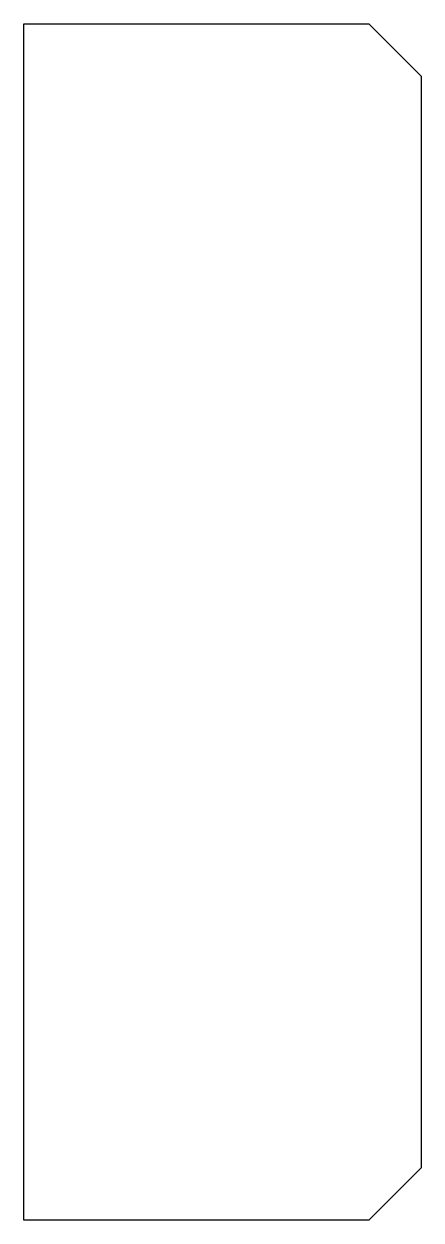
# Model space of a CAD drawing. Extents: x 0 to 380, y 0 to 1145.
import ezdxf

# ---------------------------------------------------------------- set-up
doc = ezdxf.new("R2010")
doc.units = 0
doc.layers.get('0').update_dxf_attribs({"color": 2, "linetype": 'CONTINUOUS'})

msp = doc.modelspace()

# ---------------------------------------------------------------- linework, layer by layer
at = {"color": 2, "linetype": 'CONTINUOUS'}
msp.add_lwpolyline([(0, 0), (0, 1145), (329.83, 1145), (379.83, 1095), (379.83, 50), (329.83, 0)], close=True, dxfattribs=at)

doc.saveas('drawing.dxf')
